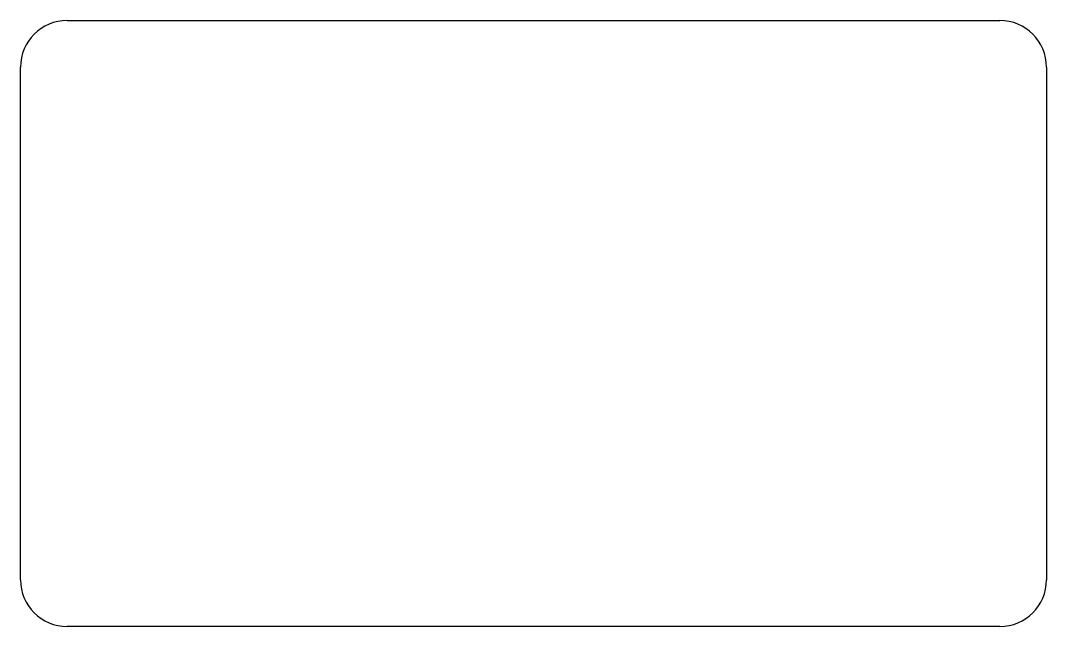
# Model space of a CAD drawing. Extents: x -110 to 110, y -65 to 65.
import ezdxf

# ---------------------------------------------------------------- set-up
doc = ezdxf.new("R2010")
doc.units = 0
doc.header["$MEASUREMENT"] = 0
doc.layers.add('VISIBLE', color=7, linetype='CONTINUOUS')

msp = doc.modelspace()

# ---------------------------------------------------------------- linework, layer by layer
at = {"layer": 'VISIBLE'}
for p, q in [((-100, 65), (100, 65)), ((-110, -55), (-110, 55)), ((110, 55), (110, -55)), ((100, -65), (-100, -65))]:
    msp.add_line(p, q, dxfattribs=at)
for centre, start, end in [((-100, 55), 90, 180), ((100, 55), 0, 90), ((100, -55), 270, 0), ((-100, -55), 180, 270)]:
    msp.add_arc(centre, 10, start, end, dxfattribs=at)

doc.saveas('drawing.dxf')
